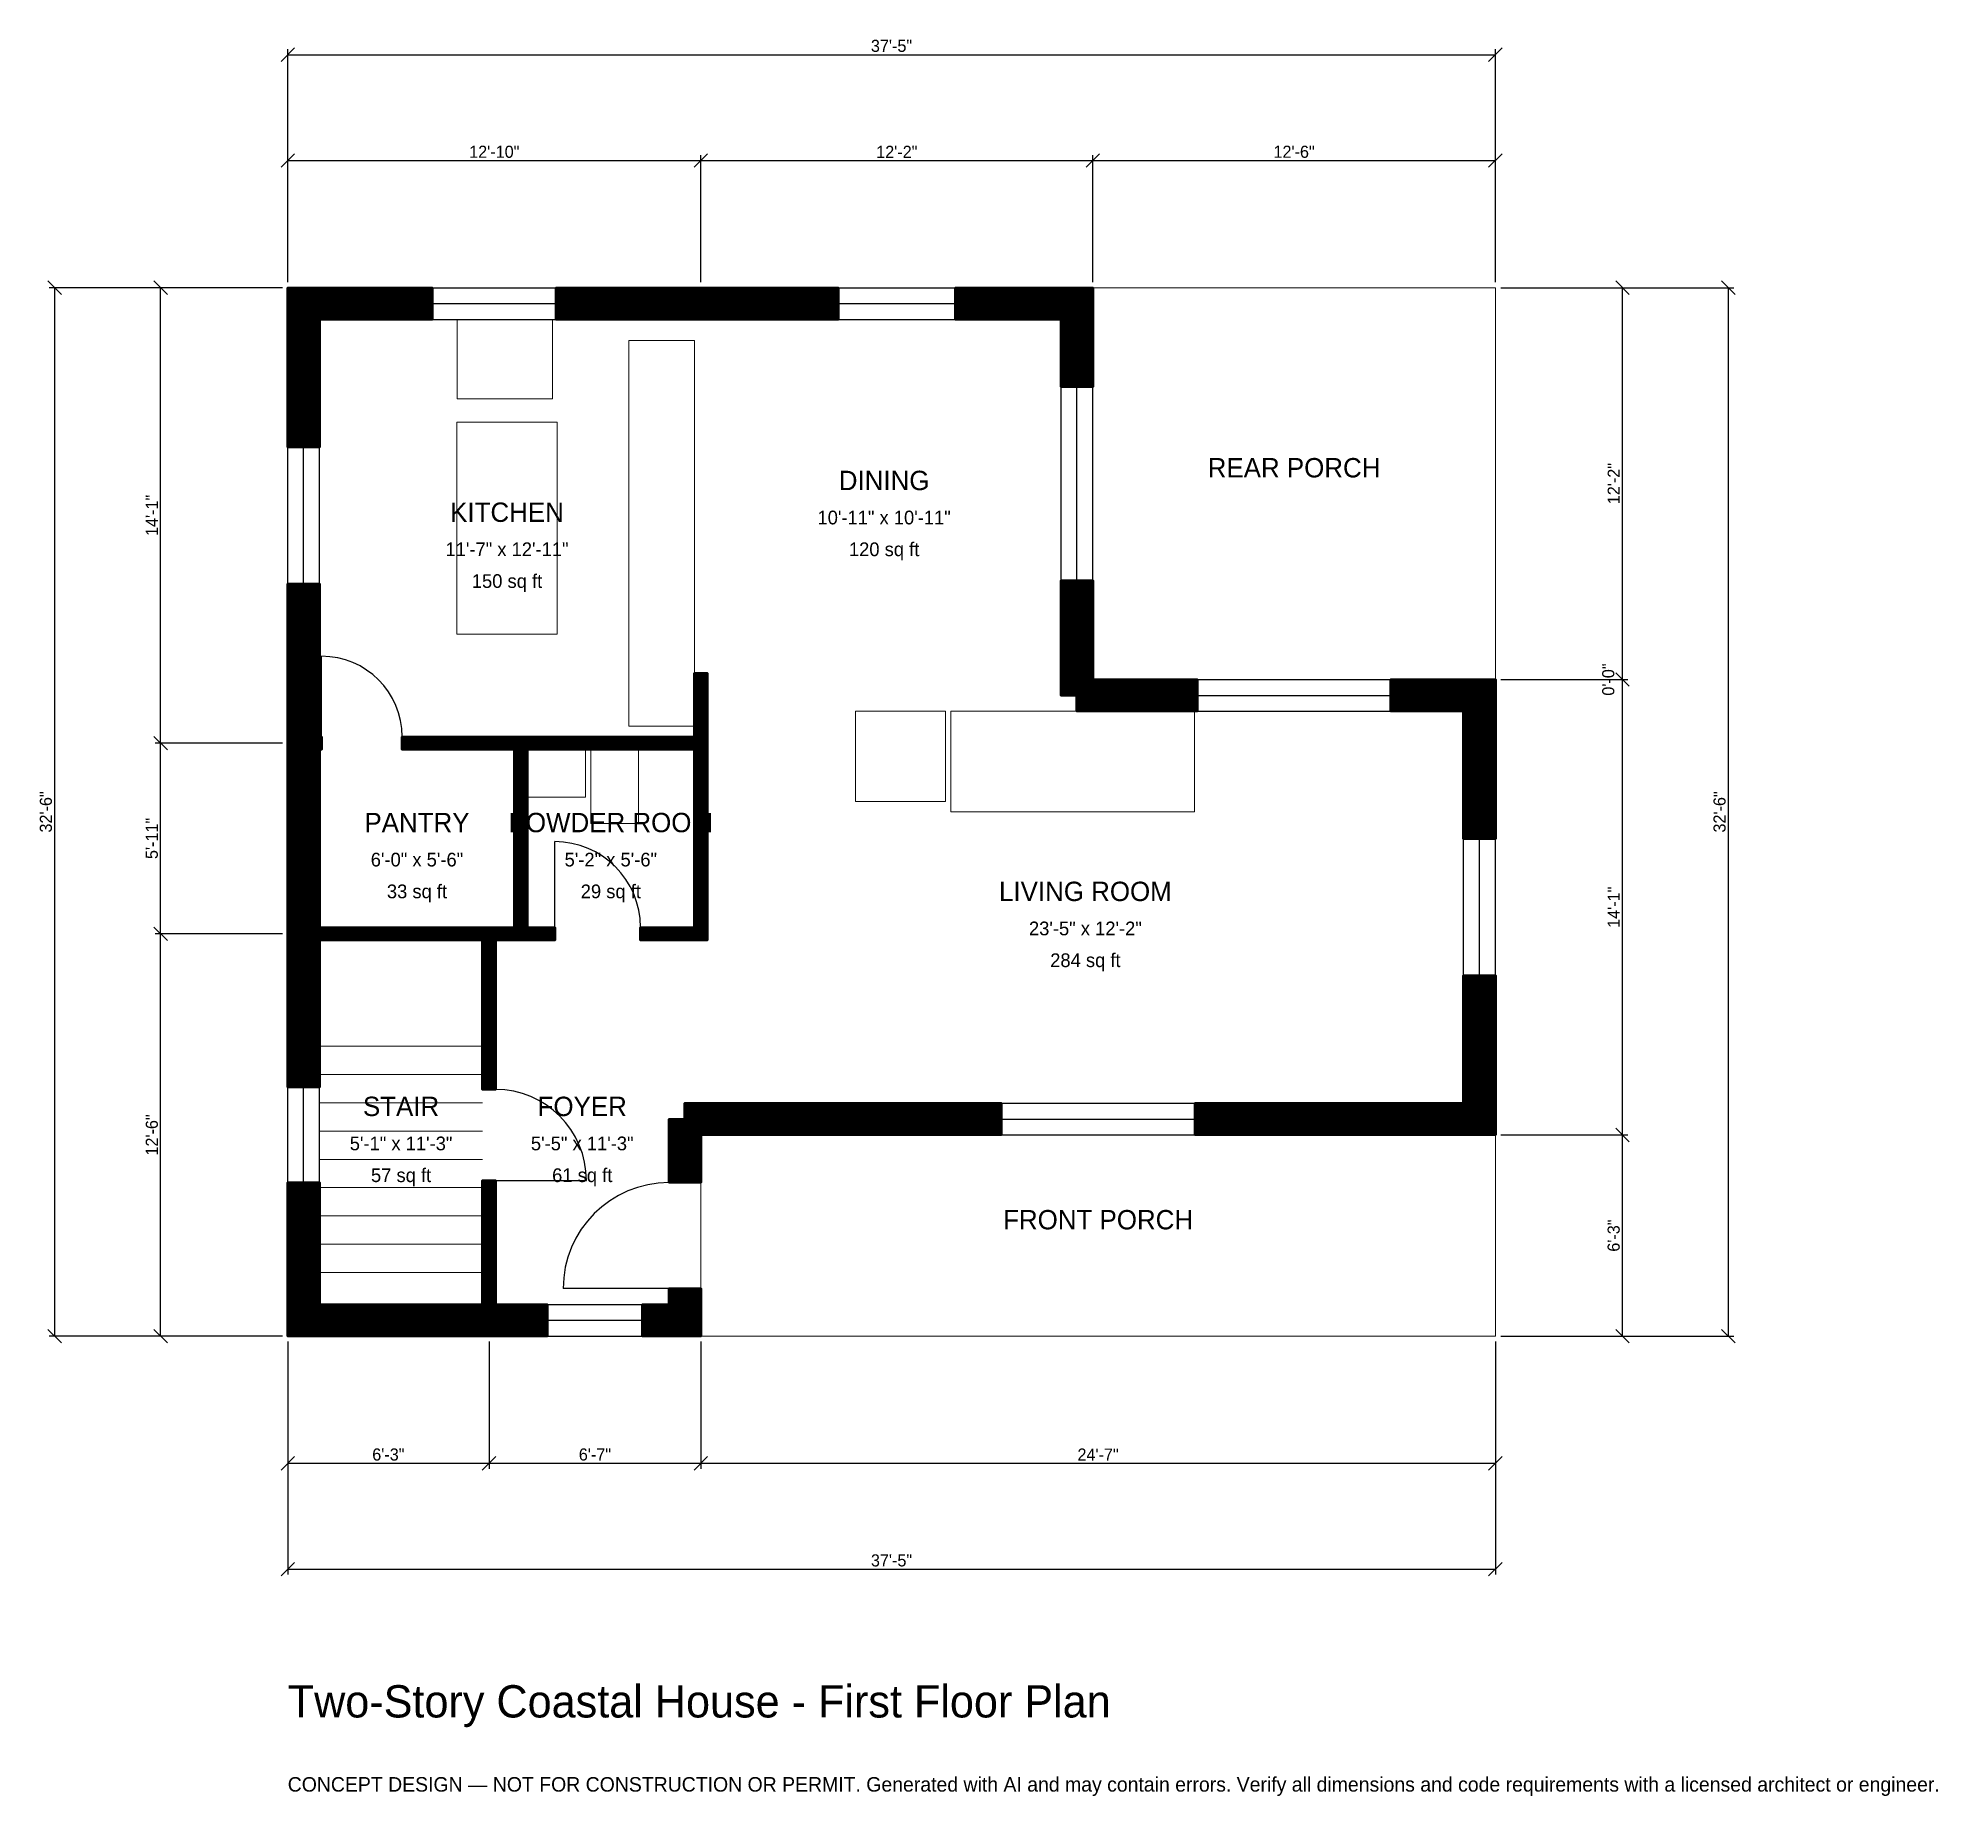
# Model space of a CAD drawing. Header units: inches. Extents: x -93 to 613, y -171 to 483.
import ezdxf
from ezdxf.enums import TextEntityAlignment as Align

# ---------------------------------------------------------------- set-up
doc = ezdxf.new("R2010")
doc.units = ezdxf.units.IN
doc.header["$MEASUREMENT"] = 0
doc.linetypes.add('DASHED', pattern=[0.6, 0.5, -0.1])
for name, color, linetype, lineweight in [('A-ANNO-DIMS', 1, 'Continuous', 13), ('A-ANNO-TEXT', 7, 'Continuous', 18), ('A-AREA-IDEN', 7, 'Continuous', 18), ('A-DOOR', 2, 'Continuous', 25), ('A-FLOR-FIXT', 9, 'Continuous', 13), ('A-FLOR-STRS', 3, 'Continuous', 18), ('A-FURN', 9, 'Continuous', 13), ('A-GLAZ', 4, 'Continuous', 25), ('A-SITE-PAVE', 8, 'Continuous', 13), ('A-WALL', 7, 'Continuous', 50), ('A-WALL-PATT', 8, 'Continuous', 13)]:
    doc.layers.add(name, color=color, linetype=linetype, lineweight=lineweight)
doc.dimstyles.new('PLAN', dxfattribs={"dimtxt": 4.5, "dimasz": 3, "dimexe": 2, "dimexo": 2, "dimgap": 1, "dimtad": 1, "dimdec": 0, "dimlunit": 4, "dimtsz": 2.5, "dimcen": 2.5, "dimclrd": 1, "dimclre": 1, "dimazin": 3, "dimtfac": 1, "dimtmove": 0, "dimatfit": 3})

msp = doc.modelspace()

# ---------------------------------------------------------------- hatches: boundary and pattern name
at = {"layer": 'A-WALL-PATT'}
h = msp.add_hatch(dxfattribs=at)
h.set_pattern_fill('ANSI31', color=8, scale=0.8)
h.paths.add_polyline_path([(141.7323, 0), (141.7323, 0), (131.8898, 0), (131.8898, 11.811), (141.7323, 11.811), (141.7323, 17.7165), (153.5433, 17.7165), (153.5433, 11.811), (153.5433, 11.811), (153.5433, 0), (153.5433, 0), (153.5433, 0), (141.7323, 0)])
h.paths.add_polyline_path([(80.7087, 0), (77.1654, 0), (77.1654, 0), (72.4409, 0), (72.4409, 0), (68.8976, 0), (11.811, 0), (11.811, 0), (0, 0), (0, 0), (0, 0), (0, 11.811), (0, 11.811), (0, 57.0866), (11.811, 57.0866), (11.811, 11.811), (68.8976, 11.811), (72.4409, 11.811), (72.4409, 57.874), (77.1654, 57.874), (77.1654, 11.811), (80.7087, 11.811), (96.4567, 11.811), (96.4567, 0), (80.7087, 0)])
h.paths.add_polyline_path([(0, 143.7008), (0, 147.2441), (0, 147.2441), (0, 151.9685), (0, 151.9685), (0, 155.5118), (0, 214.5669), (0, 218.1102), (0, 218.1102), (0, 222.8346), (0, 222.8346), (0, 226.378), (0, 279.7244), (11.811, 279.7244), (11.811, 226.378), (11.811, 222.8346), (12.5984, 222.8346), (12.5984, 218.1102), (11.811, 218.1102), (11.811, 214.5669), (11.811, 155.5118), (11.811, 151.9685), (72.4409, 151.9685), (77.1654, 151.9685), (84.252, 151.9685), (84.252, 218.1102), (42.5197, 218.1102), (42.5197, 222.8346), (84.252, 222.8346), (88.9764, 222.8346), (151.1811, 222.8346), (151.1811, 246.4567), (155.9055, 246.4567), (155.9055, 222.8346), (155.9055, 222.8346), (155.9055, 147.2441), (155.9055, 147.2441), (151.1811, 147.2441), (131.1024, 147.2441), (131.1024, 151.9685), (151.1811, 151.9685), (151.1811, 218.1102), (151.1811, 218.1102), (88.9764, 218.1102), (88.9764, 151.9685), (99.2126, 151.9685), (99.2126, 147.2441), (88.9764, 147.2441), (84.252, 147.2441), (77.1654, 147.2441), (77.1654, 91.7323), (72.4409, 91.7323), (72.4409, 147.2441), (11.811, 147.2441), (11.811, 143.7008), (11.811, 92.5197), (0, 92.5197), (0, 143.7008)])
h.paths.add_polyline_path([(0, 377.9528), (0, 377.9528), (0, 389.7638), (0, 389.7638), (0, 389.7638), (11.811, 389.7638), (11.811, 389.7638), (53.7402, 389.7638), (53.7402, 377.9528), (11.811, 377.9528), (11.811, 330.5118), (0, 330.5118), (0, 377.9528)])
h.paths.add_polyline_path([(147.6378, 389.7638), (147.6378, 389.7638), (204.5276, 389.7638), (204.5276, 377.9528), (159.4488, 377.9528), (159.4488, 377.9528), (99.8031, 377.9528), (99.8031, 389.7638), (147.6378, 389.7638)])
h.paths.add_polyline_path([(287.4016, 389.7638), (287.4016, 389.7638), (299.2126, 389.7638), (299.2126, 389.7638), (299.2126, 389.7638), (299.2126, 377.9528), (299.2126, 377.9528), (299.2126, 352.9528), (287.4016, 352.9528), (287.4016, 377.9528), (248.2283, 377.9528), (248.2283, 389.7638), (287.4016, 389.7638)])
h.paths.add_polyline_path([(299.2126, 244.0945), (337.9921, 244.0945), (337.9921, 232.2835), (293.3071, 232.2835), (293.3071, 238.189), (287.4016, 238.189), (287.4016, 280.9055), (299.2126, 280.9055), (299.2126, 244.0945)])
h.paths.add_polyline_path([(437.0079, 244.0945), (437.0079, 244.0945), (448.8189, 244.0945), (448.8189, 244.0945), (448.8189, 244.0945), (448.8189, 232.2835), (448.8189, 232.2835), (448.8189, 184.8425), (437.0079, 184.8425), (437.0079, 232.2835), (410.0394, 232.2835), (410.0394, 244.0945), (437.0079, 244.0945)])
h.paths.add_polyline_path([(448.8189, 86.6142), (448.8189, 86.6142), (448.8189, 74.8031), (448.8189, 74.8031), (448.8189, 74.8031), (437.0079, 74.8031), (437.0079, 74.8031), (337.2047, 74.8031), (337.2047, 86.6142), (437.0079, 86.6142), (437.0079, 134.0551), (448.8189, 134.0551), (448.8189, 86.6142)])
h.paths.add_polyline_path([(153.5433, 74.8031), (153.5433, 57.0866), (141.7323, 57.0866), (141.7323, 80.7087), (147.6378, 80.7087), (147.6378, 86.6142), (265.1575, 86.6142), (265.1575, 74.8031), (153.5433, 74.8031)])

# ---------------------------------------------------------------- linework, layer by layer
at = {"layer": 'A-DOOR'}
for p, q in [((12.5984, 222.8346), (12.5984, 252.7559)), ((99.2126, 151.9685), (99.2126, 183.8583)), ((77.1654, 57.874), (111.0236, 57.874)), ((141.7323, 17.7165), (102.3622, 17.7165))]:
    msp.add_line(p, q, dxfattribs=at)
for centre, radius, start, end in [((12.5984, 222.8346), 29.9213, 0, 90), ((99.2126, 151.9685), 31.8898, 0, 90), ((77.1654, 57.874), 33.8583, 0, 90), ((141.7323, 17.7165), 39.3701, 90, 180)]:
    msp.add_arc(centre, radius, start, end, dxfattribs=at)
at = {"layer": 'A-FLOR-FIXT'}
for points in [[(126.7717, 226.7717), (151.1811, 226.7717), (151.1811, 370.0787), (126.7717, 370.0787)], [(62.7953, 261.0236), (100.1969, 261.0236), (100.1969, 339.7638), (62.7953, 339.7638)], [(88.9764, 200.3937), (110.6299, 200.3937), (110.6299, 218.1102), (88.9764, 218.1102)], [(112.5984, 190.5512), (130.315, 190.5512), (130.315, 218.1102), (112.5984, 218.1102)]]:
    msp.add_lwpolyline(points, close=True, dxfattribs=at)
at = {"layer": 'A-FLOR-STRS'}
for p, q in [((11.811, 107.874), (72.4409, 107.874)), ((11.811, 97.3425), (72.4409, 97.3425)), ((11.811, 86.811), (72.4409, 86.811)), ((11.811, 76.2795), (72.4409, 76.2795)), ((11.811, 65.748), (72.4409, 65.748)), ((11.811, 55.2165), (72.4409, 55.2165)), ((11.811, 44.685), (72.4409, 44.685)), ((11.811, 34.1535), (72.4409, 34.1535)), ((11.811, 23.622), (72.4409, 23.622))]:
    msp.add_line(p, q, dxfattribs=at)
at = {"layer": 'A-FURN'}
for points in [[(62.9921, 348.4252), (98.4252, 348.4252), (98.4252, 377.9528), (62.9921, 377.9528)], [(211.0236, 198.8189), (244.4882, 198.8189), (244.4882, 232.2835), (211.0236, 232.2835)], [(246.4567, 194.8819), (337.0079, 194.8819), (337.0079, 232.2835), (246.4567, 232.2835)]]:
    msp.add_lwpolyline(points, close=True, dxfattribs=at)
at = {"layer": 'A-GLAZ'}
for p, q in [((53.7402, 389.7638), (99.8031, 389.7638)), ((204.5276, 389.7638), (248.2283, 389.7638)), ((53.7402, 383.8583), (99.8031, 383.8583)), ((204.5276, 383.8583), (248.2283, 383.8583)), ((53.7402, 377.9528), (99.8031, 377.9528)), ((204.5276, 377.9528), (248.2283, 377.9528)), ((287.4016, 280.9055), (287.4016, 352.9528)), ((293.3071, 280.9055), (293.3071, 352.9528)), ((299.2126, 280.9055), (299.2126, 352.9528)), ((0, 279.7244), (0, 330.5118)), ((5.9055, 279.7244), (5.9055, 330.5118)), ((11.811, 279.7244), (11.811, 330.5118)), ((337.9921, 244.0945), (410.0394, 244.0945)), ((337.9921, 238.189), (410.0394, 238.189)), ((337.9921, 232.2835), (410.0394, 232.2835)), ((437.0079, 134.0551), (437.0079, 184.8425)), ((442.9134, 134.0551), (442.9134, 184.8425)), ((448.8189, 134.0551), (448.8189, 184.8425)), ((0, 57.0866), (0, 92.5197)), ((5.9055, 57.0866), (5.9055, 92.5197)), ((11.811, 57.0866), (11.811, 92.5197)), ((265.1575, 86.6142), (337.2047, 86.6142)), ((265.1575, 80.7087), (337.2047, 80.7087)), ((265.1575, 74.8031), (337.2047, 74.8031)), ((96.4567, 11.811), (131.8898, 11.811)), ((96.4567, 5.9055), (131.8898, 5.9055)), ((96.4567, 0), (131.8898, 0))]:
    msp.add_line(p, q, dxfattribs=at)
at = {"layer": 'A-SITE-PAVE', "linetype": 'DASHED'}
for points in [[(299.2126, 244.0945), (448.8189, 244.0945), (448.8189, 389.7638), (299.2126, 389.7638)], [(153.5433, 0), (448.8189, 0), (448.8189, 74.8031), (153.5433, 74.8031)]]:
    msp.add_lwpolyline(points, close=True, dxfattribs=at)
at = {"layer": 'A-WALL'}
for points in [[(0, 377.9528), (0, 377.9528), (0, 389.7638), (0, 389.7638), (0, 389.7638), (11.811, 389.7638), (11.811, 389.7638), (53.7402, 389.7638), (53.7402, 377.9528), (11.811, 377.9528), (11.811, 330.5118), (0, 330.5118), (0, 377.9528)], [(147.6378, 389.7638), (147.6378, 389.7638), (204.5276, 389.7638), (204.5276, 377.9528), (159.4488, 377.9528), (159.4488, 377.9528), (99.8031, 377.9528), (99.8031, 389.7638), (147.6378, 389.7638)], [(287.4016, 389.7638), (287.4016, 389.7638), (299.2126, 389.7638), (299.2126, 389.7638), (299.2126, 389.7638), (299.2126, 377.9528), (299.2126, 377.9528), (299.2126, 352.9528), (287.4016, 352.9528), (287.4016, 377.9528), (248.2283, 377.9528), (248.2283, 389.7638), (287.4016, 389.7638)], [(0, 143.7008), (0, 147.2441), (0, 147.2441), (0, 151.9685), (0, 151.9685), (0, 155.5118), (0, 214.5669), (0, 218.1102), (0, 218.1102), (0, 222.8346), (0, 222.8346), (0, 226.378), (0, 279.7244), (11.811, 279.7244), (11.811, 226.378), (11.811, 222.8346), (12.5984, 222.8346), (12.5984, 218.1102), (11.811, 218.1102), (11.811, 214.5669), (11.811, 155.5118), (11.811, 151.9685), (72.4409, 151.9685), (77.1654, 151.9685), (84.252, 151.9685), (84.252, 218.1102), (42.5197, 218.1102), (42.5197, 222.8346), (84.252, 222.8346), (88.9764, 222.8346), (151.1811, 222.8346), (151.1811, 246.4567), (155.9055, 246.4567), (155.9055, 222.8346), (155.9055, 222.8346), (155.9055, 147.2441), (155.9055, 147.2441), (151.1811, 147.2441), (131.1024, 147.2441), (131.1024, 151.9685), (151.1811, 151.9685), (151.1811, 218.1102), (151.1811, 218.1102), (88.9764, 218.1102), (88.9764, 151.9685), (99.2126, 151.9685), (99.2126, 147.2441), (88.9764, 147.2441), (84.252, 147.2441), (77.1654, 147.2441), (77.1654, 91.7323), (72.4409, 91.7323), (72.4409, 147.2441), (11.811, 147.2441), (11.811, 143.7008), (11.811, 92.5197), (0, 92.5197), (0, 143.7008)], [(299.2126, 244.0945), (337.9921, 244.0945), (337.9921, 232.2835), (293.3071, 232.2835), (293.3071, 238.189), (287.4016, 238.189), (287.4016, 280.9055), (299.2126, 280.9055), (299.2126, 244.0945)], [(437.0079, 244.0945), (437.0079, 244.0945), (448.8189, 244.0945), (448.8189, 244.0945), (448.8189, 244.0945), (448.8189, 232.2835), (448.8189, 232.2835), (448.8189, 184.8425), (437.0079, 184.8425), (437.0079, 232.2835), (410.0394, 232.2835), (410.0394, 244.0945), (437.0079, 244.0945)], [(448.8189, 86.6142), (448.8189, 86.6142), (448.8189, 74.8031), (448.8189, 74.8031), (448.8189, 74.8031), (437.0079, 74.8031), (437.0079, 74.8031), (337.2047, 74.8031), (337.2047, 86.6142), (437.0079, 86.6142), (437.0079, 134.0551), (448.8189, 134.0551), (448.8189, 86.6142)], [(153.5433, 74.8031), (153.5433, 57.0866), (141.7323, 57.0866), (141.7323, 80.7087), (147.6378, 80.7087), (147.6378, 86.6142), (265.1575, 86.6142), (265.1575, 74.8031), (153.5433, 74.8031)], [(80.7087, 0), (77.1654, 0), (77.1654, 0), (72.4409, 0), (72.4409, 0), (68.8976, 0), (11.811, 0), (11.811, 0), (0, 0), (0, 0), (0, 0), (0, 11.811), (0, 11.811), (0, 57.0866), (11.811, 57.0866), (11.811, 11.811), (68.8976, 11.811), (72.4409, 11.811), (72.4409, 57.874), (77.1654, 57.874), (77.1654, 11.811), (80.7087, 11.811), (96.4567, 11.811), (96.4567, 0), (80.7087, 0)], [(141.7323, 0), (141.7323, 0), (131.8898, 0), (131.8898, 11.811), (141.7323, 11.811), (141.7323, 17.7165), (153.5433, 17.7165), (153.5433, 11.811), (153.5433, 11.811), (153.5433, 0), (153.5433, 0), (153.5433, 0), (141.7323, 0)]]:
    msp.add_lwpolyline(points, close=True, dxfattribs=at)

# ---------------------------------------------------------------- texts
at = {"layer": 'A-ANNO-TEXT'}
for s, height, p in [('Two-Story Coastal House - First Floor Plan', 12, (0, -141.7323)), ('CONCEPT DESIGN — NOT FOR CONSTRUCTION OR PERMIT. Generated with AI and may contain errors. Verify all dimensions and code requirements with a licensed architect or engineer.', 5.4, (0, -169.2913))]:
    msp.add_text(s, height=height, dxfattribs=at).set_placement(p)
at = {"layer": 'A-AREA-IDEN'}
for s, height, p in [('REAR PORCH', 7.2, (374.0157, 322.8346)), ('DINING', 7.2, (221.6535, 318.1102)), ('KITCHEN', 7.2, (81.4961, 306.2992)), ('10\'-11" x 10\'-11"', 5.1, (221.6535, 304.3307)), ('11\'-7" x 12\'-11"', 5.1, (81.4961, 292.5197)), ('120 sq ft', 5.1, (221.6535, 292.5197)), ('150 sq ft', 5.1, (81.4961, 280.7087)), ('PANTRY', 7.2, (48.0315, 190.9449)), ('POWDER ROOM', 7.2, (120.0787, 190.9449)), ('6\'-0" x 5\'-6"', 5.1, (48.0315, 177.1654)), ('5\'-2" x 5\'-6"', 5.1, (120.0787, 177.1654)), ('33 sq ft', 5.1, (48.0315, 165.3543)), ('29 sq ft', 5.1, (120.0787, 165.3543)), ('LIVING ROOM', 7.2, (296.4567, 165.3543)), ('23\'-5" x 12\'-2"', 5.1, (296.4567, 151.5748)), ('284 sq ft', 5.1, (296.4567, 139.7638)), ('STAIR', 7.2, (42.126, 85.4331)), ('FOYER', 7.2, (109.4488, 85.4331)), ('5\'-1" x 11\'-3"', 5.1, (42.126, 71.6535)), ('5\'-5" x 11\'-3"', 5.1, (109.4488, 71.6535)), ('57 sq ft', 5.1, (42.126, 59.8425)), ('61 sq ft', 5.1, (109.4488, 59.8425)), ('FRONT PORCH', 7.2, (301.1811, 43.3071))]:
    msp.add_text(s, height=height, dxfattribs=at).set_placement(p, align=Align.MIDDLE_CENTER)

# ---------------------------------------------------------------- dimensions: what is measured, and where the dimension line sits
at = {"layer": 'A-ANNO-DIMS'}
for base, p1, p2, text in [((0, 476.378), (0, 389.7638), (448.8189, 389.7638), '37\'-5"'), ((0, 437.0079), (0, 389.7638), (153.5433, 389.7638), '12\'-10"'), ((153.5433, 437.0079), (153.5433, 389.7638), (299.2126, 389.7638), '12\'-2"'), ((299.2126, 437.0079), (299.2126, 389.7638), (448.8189, 389.7638), '12\'-6"'), ((0, -47.2441), (0, 0), (74.8031, 0), '6\'-3"'), ((0, -86.6142), (0, 0), (448.8189, 0), '37\'-5"'), ((74.8031, -47.2441), (74.8031, 0), (153.5433, 0), '6\'-7"'), ((153.5433, -47.2441), (153.5433, 0), (448.8189, 0), '24\'-7"')]:
    msp.add_linear_dim(base=base, p1=p1, p2=p2, text=text, dimstyle='PLAN', dxfattribs=at).render()
for base, p1, p2, text in [((-86.6142, 0), (0, 0), (0, 389.7638), '32\'-6"'), ((-47.2441, 220.4724), (0, 220.4724), (0, 389.7638), '14\'-1"'), ((496.063, 244.0945), (448.8189, 244.0945), (448.8189, 389.7638), '12\'-2"'), ((535.4331, 0), (448.8189, 0), (448.8189, 389.7638), '32\'-6"'), ((496.063, 244.0945), (448.8189, 244.0945), (448.8189, 244.0945), '0\'-0"'), ((496.063, 74.8031), (448.8189, 74.8031), (448.8189, 244.0945), '14\'-1"'), ((-47.2441, 149.6063), (0, 149.6063), (0, 220.4724), '5\'-11"'), ((-47.2441, 0), (0, 0), (0, 149.6063), '12\'-6"'), ((496.063, 0), (448.8189, 0), (448.8189, 74.8031), '6\'-3"')]:
    msp.add_linear_dim(base=base, p1=p1, p2=p2, angle=90, text=text, dimstyle='PLAN', dxfattribs=at).render()

doc.saveas('drawing.dxf')
